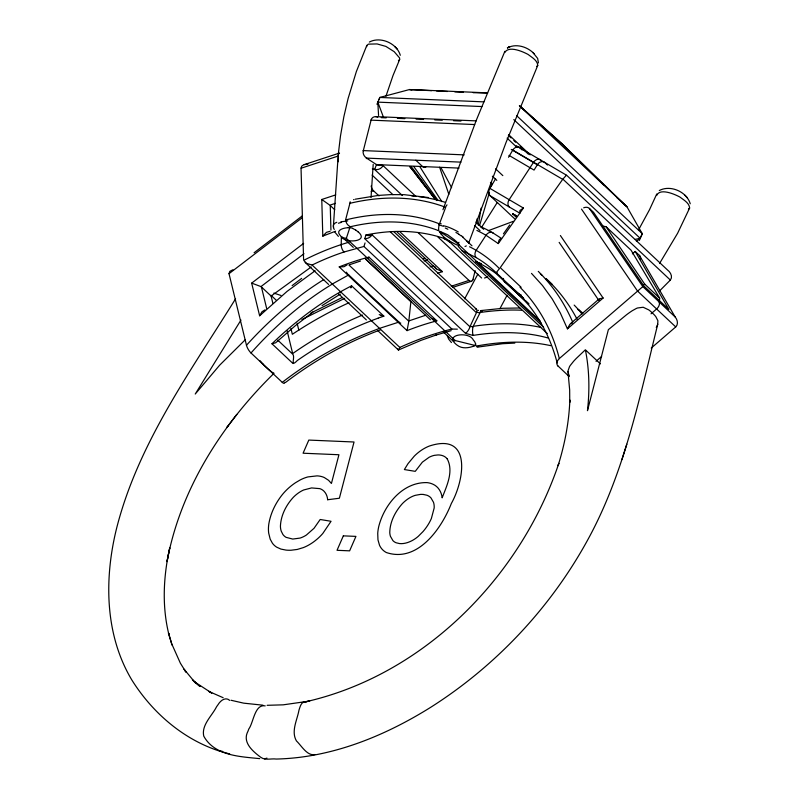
<?xml version="1.0" encoding="UTF-8"?>
<svg xmlns="http://www.w3.org/2000/svg" width="799" height="799" viewBox="0 0 799 799"><rect width="100%" height="100%" fill="white"/><g stroke="black" fill="none" stroke-linecap="round" stroke-linejoin="round"><path stroke-width="1.2" d="M568.728 374.711L567.999 370.936L569.487 366.691A18.197 13.753 -32.5 0 1 570.246 365.483L573.612 361.278A75.016 56.729 -32.5 0 1 576.399 358.322L585.367 349.792L600.399 363.905M338.327 161.768L338.367 156.304A5.963 2.956 71.8 0 1 338.386 155.815M301.043 168L301.752 166.122L303.74 164.784L339.525 153.048M476.963 223.83L477.053 218.876M341.393 237.463L341.183 244.604A5.963 2.956 71.8 0 0 344.039 252.005L363.954 246.462L451.894 329.048L457.328 329.168M476.893 230.452A274.546 178.696 -54.9 0 1 485.982 235.266L498.286 243.575L499.005 240.199L500.564 238.591M371.036 197.483L373.193 164.414M333.363 226.826L338.217 154.836L340.494 135.92L343.85 116.784L348.124 98.437L356.374 71.53L366.771 45.483L368.379 44.135L377.078 43.935L385.887 46.412L394.187 51.665L399.58 57.947L399.65 59.506L393.008 75.535L385.987 96.12M659.445 300.624L659.674 298.167L631.07 250.207L606.091 226.746L602.526 226.037M478.321 225.228L481.068 208.149M378.137 318.172A254.252 169.837 -40 0 0 297.428 360.429C289.757 368.249 295.34 357.463 292.903 354.357L277.812 340.184L277.662 341.043L295.25 325.772L313.008 311.96M378.137 318.152L383.86 316.144L351.56 285.812L351.111 287.5M585.547 350.711C589.432 370.436 589.682 390.751 587.465 410.686L608.369 329.657L626.486 314.796A71.061 53.733 -32.5 0 1 632.299 310.701L636.184 308.544A15.141 11.456 -32.5 0 1 637.472 307.995L643.175 307.255L648.788 309.912A59.476 44.974 -32.5 0 1 651.565 312.229L652.813 313.388A54.961 41.558 -32.5 0 1 655.829 316.664L657.877 320.679L657.737 324.274C640.359 394.516 625.737 466.496 592.289 531.325C555.145 602.855 498.706 664.149 430.671 707.325C384.349 736.249 331.485 757.772 276.284 759.05C271.29 758.311 265.238 760.628 260.834 757.342C252.864 751.41 241.927 742.311 247.99 731.215A72.07 48.3 -87.6 0 1 248.839 728.928C253.493 722.676 254.681 703.859 265.208 705.877M349.912 203.276L345.597 219.875M363.315 150.661L371.086 120.15L474.666 124.554M473.008 279.151L475.175 270.641M365.053 242.936L363.964 246.412M479.58 225.528L489.467 192.389M491.235 186.477L491.944 184.11M407.061 330.636L339.185 266.896A252.344 162.167 -46.8 0 1 368.958 257.108L436.843 320.858A252.344 162.167 -46.8 0 0 407.061 330.636L408.818 321.208L349.113 265.148M366.771 45.483L366.731 46.662M659.515 263.53L677.622 233.238L689.637 208.01C689.297 202.916 683.604 199.93 679.949 197.073C674.376 194.027 659.904 187.915 656.768 195.356M451.894 329.058A250.856 143.94 -41.8 0 0 399.81 347.425L398.771 349.802M657.737 324.274L656.908 326.252A15.141 11.456 -32.5 0 1 656.249 327.38M621.922 459.555L626.806 444.224M468.723 242.956L506.057 142.432L537.757 65.398C537.457 60.315 531.764 57.338 528.129 54.472C522.356 51.346 508.663 45.483 504.818 52.494M350.112 226.766L346.337 238.352L455.14 340.534L477.013 345.947A249.378 145.228 -37.9 0 1 550.761 345.667M368.958 257.108L368.399 258.536M531.505 273.388L542.501 285.543L552.169 298.876L560.299 312.938L567.44 328.848L569.857 324.304L572.493 322.926M442.946 209.728L476.264 120.319L504.868 51.306M402.287 195.475L374.641 169.488L376.479 164.604L459.026 168.1M303.64 243.385L251.665 283.126L259.625 315.785L261.972 311.77L264.888 309.902M376.948 104.279L379.855 97.448L409.507 89.548L487.42 92.864M378.996 99.595L379.855 97.448L483.924 101.873M366.312 158.631L366.521 158.102L460.953 162.137M639.35 240.459L642.246 233.638L626.935 206.781L562.346 144.13L519.46 105.658M640.968 236.844L642.246 233.638L516.743 115.765M656.758 193.977L649.517 209.708L638.611 229.762M496.369 272.489L499.435 268.644A256.729 167.091 -54.9 0 0 469.562 246.761M277.643 341.113L275.655 342.791L271.97 343.77L293.023 363.545M399.65 59.506L398.411 60.694M689.637 208.01L688.408 209.188M537.757 65.398L536.519 66.577M477.812 274.187L464.668 298.816M499.914 308.674L507.095 295.27M514.666 218.796L490.127 195.755A5.973 4.474 -64.6 0 1 489.887 188.364L495.61 178.796M508.504 157.263L512.798 150.082A5.973 4.484 -64.6 0 1 519.929 147.875L522.236 150.042M547.485 165.043L544.798 162.507A5.963 4.524 -59.6 0 0 537.347 164.754L534.062 170.077L509.033 155.396M235.565 298.816C190.212 371.944 137.997 443.725 116.574 528.399L116.474 528.818C104.15 578.806 104.759 634.925 131.925 680.129C152.17 712.398 182.821 739.145 219.365 751.03L222.362 751.29M240.968 320.059L195.236 394.037L219.615 365.233L245.283 339.735M481.348 227.705L497.108 202.726M335.71 194.896L321.777 199.48L322.796 236.124L326.511 232.309L330.087 231.31M274.007 373.313C221.912 424.319 180.424 489.158 167.021 561.617L169.758 547.814C163.435 576.159 161.827 606.022 168.869 634.396L168.479 633.098L171.665 643.704L180.374 663.19L185.927 672.069L184.08 669.242L194.936 682.336M503.42 233.857L509.702 224.978M498.286 243.575L523.415 208.04L489.887 188.364M347.076 264.928L343.95 266.736L339.265 266.906M227.765 426.276L227.066 427.195L236.794 414.411M468.803 242.906L462.901 237.273M560.389 235.525L603.125 298.037L599.36 298.796L598.771 300.484M659.614 290.876L670.151 280.269M259.625 315.785L287.041 291.405L315.116 270.771M271.97 343.77L275.795 340.114A254.252 155.445 -53.2 0 1 346.516 288.479L351.56 285.812M642.975 285.732L644.683 284.084L606.091 226.746M497.328 272.898L496.519 273.518M651.235 348.074L675.734 326.921C678.591 324.294 677.472 319.63 675.175 317.003L642.835 286.631L589.362 208.399A5.992 4.524 -32.5 0 0 583.669 207.8M314.896 754.546C307.186 756.224 301.503 745.717 296.429 740.913C290.876 731.335 297.188 720.069 298.956 710.261A72.05 41.658 79.7 0 1 299.595 708.214C300.434 705.627 302.042 700.793 305.637 702.481M632.399 253.872L635.205 251.455L639.4 255.39L675.175 317.003M598.851 299.176L570.646 323.525M567.44 328.848L603.125 298.037M596.034 361.298L601.627 356.474M651.035 313.807L656.628 308.973A5.963 3.835 -46.8 0 0 659.005 301.822M636.423 241.368L640.199 238.322L513.787 119.6M398.961 322.077L348.724 274.906L334.282 282.896A255.92 153.518 -55.2 0 0 252.664 351.111L250.996 352.978L282.257 382.341L284.264 380.793A255.92 172.754 -37.7 0 1 381.852 327.61L398.961 322.077A5.913 1.748 58.3 0 0 400.788 323.116M254.092 252.754L302.382 215.83M251.006 353.008A6.332 1.878 58.3 0 1 246.492 345.338L229.013 273.687L301.942 217.927M251.725 283.126L260.973 286.591L303.97 253.722M292.134 285.603L301.682 278.372M642.646 286.771L559.31 358.561A261.782 191.48 -48.5 0 0 520.049 287.28M285.563 382.431C314.387 360.539 346.227 342.451 380.234 329.957M272.839 303.171L271.111 296.059L311.191 266.986M266.936 758.111L264.569 758.9M322.037 305.618L340.294 294.102M566.381 175.251L562.866 179.116L670.361 280.059C673.068 276.824 670.491 272.119 667.535 270.012L566.691 175.311L516.633 145.987A5.963 4.524 -59.6 0 0 516.294 145.708M659.295 190.532C670.421 184.539 686.77 191.76 690.256 203.765M369.348 42.057C380.474 36.095 396.843 43.256 400.299 55.281M507.445 47.89L509.912 46.582L507.445 47.89C516.264 43.056 527.949 46.911 534.421 54.042M310.821 313.058L342.042 297.608M344.679 298.367L301.922 319.51M474.157 345.947C468.863 348.064 462.072 349.033 457.248 345.238A19.755 11.026 8.8 0 1 456.049 344.289C443.904 334.232 469.522 331.176 473.318 340.044A21.683 11.116 13.2 0 1 474.796 341.892L475.675 344.049M398.551 349.962L420.913 340.394L436.484 334.901M464.998 246.482L466.326 245.902M523.415 208.04L519.959 210.437L519.68 212.924M322.796 236.124L335.55 231.211M488.219 230.711L513.447 221.293M349.143 264.868L360.519 261.033M471.54 281.208L452.594 287.44M338.007 156.095L301.043 168.239L303.58 259.305M335.43 203.336L329.817 205.173L321.777 199.48M371.225 191.57L373.562 190.811L379.016 195.925M424.079 260.933L427.515 259.795M430.082 266.856L433.527 265.727M437.722 273.218L442.416 271.67L399.87 231.72M451.245 286.242L468.983 280.419A5.973 3.286 72.9 0 0 473.128 279.29M484.494 278.012L487.67 276.973M435.874 335.101L451.175 330.666M304.259 164.604L307.985 164.195M425.627 315.255L408.838 320.918L410.896 301.642L365.742 259.246M232.928 269.752L229.772 271.36L229.013 273.687M340.833 221.852L347.785 220.884M635.335 239.34L640.199 238.322M355.205 199.211L378.267 195.425L390.961 194.596L404.304 194.686L428.344 197.533M477.942 347.066L502.591 343.71L514.816 343.081M327.64 499.745L339.375 498.236L354.037 441.997L308.813 440.079L303.081 453.213L338.936 454.741L331.425 483.465L328.549 480.289L324.274 477.522A36.654 23.561 -46.8 0 0 317.053 475.874L307.945 476.913A35.116 22.572 -46.8 0 0 300.234 479.929L295.55 482.686A42.067 27.036 -46.8 0 0 290.856 486.142L289.348 487.4A38.212 24.559 -46.8 0 0 282.496 494.421C275.635 502.921 270.631 513.098 268.824 523.904A45.203 29.054 -46.8 0 0 268.684 533.103L270.192 539.145L272.399 543.19A37.203 23.91 -46.8 0 0 276.684 547.165L280.918 549.083L286.012 550.092A56.619 36.384 -46.8 0 0 291.066 550.231L297.288 549.442L303.38 547.595A36.045 23.161 -46.8 0 0 312.279 542.841A37.603 24.17 -46.8 0 0 315.116 540.763A35.805 23.011 -46.8 0 0 322.796 533.482L331.046 521.288L320.179 519.49L314.047 528.279L306.357 535.06A22.162 14.242 -46.8 0 1 300.064 538.077L292.744 539.065L286.122 537.357A24.21 15.561 -46.8 0 1 282.906 534.471L281.238 531.165A27.715 17.808 -46.8 0 1 280.429 526.022C280.918 515.325 286.142 505.098 293.323 497.318A24.429 15.7 -46.8 0 1 298.317 493.043A23.081 14.831 -46.8 0 1 303.68 489.977L311.59 487.929L319.78 488.638A24.16 15.531 -46.8 0 1 324.154 491.375A28.155 18.097 -46.8 0 1 327.67 499.725M481.547 310.501L502.951 308.274L519.68 307.995M422.721 258.676L425.058 258.397M348.284 227.745C344.868 227.635 335.45 229.732 339.715 234.856A19.755 11.026 8.9 0 0 340.624 235.885C343.96 244.085 370.317 241.957 358.022 231.77M267.116 705.307L283.186 704.838L309.672 701.053L302.921 702.401C422.611 676.373 520.279 577.847 558.831 463.34L558.092 465.657C564.733 444.374 569.018 422.291 569.847 399.979L569.747 402.396L569.667 389.982L567.969 371.655M473.148 92.684L487.63 93.024M481.338 263.61L475.775 261.643L540.943 322.836M476.204 120.879L375.66 116.614M378.566 115.495L377.807 102.132L481.877 106.557M381.193 117.643L386.177 117.853M397.403 118.332L404.873 118.651M416.099 119.121L423.57 119.441M434.796 119.92L442.266 120.24M453.492 120.709L460.963 121.029M363.325 150.592L464.209 154.876M431.56 90.686L409.507 89.548L411.904 89.917M436.464 90.936L447.49 91.495M454.841 91.875L463.41 92.314M262.941 705.187L243.725 703.16L231.091 700.274M259.725 758.641C240.1 756.603 214.551 755.864 203.755 736.129C201.248 725.033 211.945 715.954 216.559 706.755A72.05 52.794 -72.2 0 1 217.997 704.748C220.304 700.793 225.388 696.478 229.732 700.383M344.039 252.005A250.776 176.429 -52.6 0 0 312.099 265.048L306.516 263.38L303.72 260.334A256.729 180.284 -52.5 0 1 349.073 242.167M423.41 494.471L426.906 495.23A23.94 15.391 -46.8 0 1 430.941 497.867L433.487 502.271A24.669 15.85 -46.8 0 1 434.177 507.984L431.36 518.541A35.885 23.061 -46.8 0 1 423.051 531.545L418.276 536.339A24.28 15.61 -46.8 0 1 411.785 540.783A24.969 16.05 -46.8 0 1 399.51 543.57L396.154 542.781A21.473 13.803 -46.8 0 1 392.918 540.623L390.441 536.309A25.099 16.13 -46.8 0 1 389.772 532.524C389.932 521.807 395.265 511.54 402.326 503.69A23.77 15.271 -46.8 0 1 405.133 501.073A24.429 15.7 -46.8 0 1 408.119 498.816L409.118 498.167A22.232 14.292 -46.8 0 1 415.21 495.35L420.354 494.411A31.221 20.065 -46.8 0 1 423.41 494.471M383.86 316.144L380.833 315.365M442.416 271.67L436.484 268.993L397.103 231.98M438.711 224.749L443.145 226.197M440.639 231.66L447.69 234.796L454.341 239.73A19.755 2.946 35.9 0 1 455.51 240.769C469.123 252.654 443.835 238.851 442.446 235.355M436.843 320.858L431.47 318.262M273.618 372.933L272.968 372.714M372.334 168.919L374.641 169.488M516.593 215.75L512.598 213.782L516.753 216.219M477.962 310.302L478.471 310.441M472.968 326.951L470.202 326.192L476.424 312.709L390.371 231.9M480.499 311.001L481.517 311.28M476.623 312.129L479.929 313.058L473.198 326.312A256.109 149.543 -38.1 0 1 540.703 327.39M219.365 751.03L229.713 753.946M273.887 293.093L280.898 295.46M352.539 228.404L355.785 230.072M223.141 697.697L208.699 691.345L211.805 693.103L194.606 681.897L200 686.471L192.399 679.779L195.635 683.135M458.197 246.342L462.002 250.616L476.234 257.618A250.776 163.246 -55.1 0 1 496.329 272.868L523.465 298.347M519.819 294.621L517.283 292.893L523.505 298.746M512.798 150.082L562.686 179.346L500.244 267.655L521.118 287.26M511.27 149.453L537.347 164.754M490.127 195.755L519.949 213.243M480.429 226.626A280.549 182.572 -54.8 0 1 493.323 233.178L501.562 238.482M272.389 372.414L269.503 370.257A57.288 16.969 58.3 0 1 266.936 367.949L266.317 367.38A53.034 15.71 58.3 0 1 263.011 364.114M548.444 338.107A250.067 145.628 -37.9 0 0 472.948 335.43L465.557 333.373L364.743 238.691L365.972 234.976A250.067 172.414 -56.8 0 1 443.565 238.252L450.087 242.297L547.305 333.602M441.248 223.92L439.79 223.001L445.692 207.321A272.769 187.815 -56.6 0 0 349.912 203.306M438.291 230.502L457.048 243.036L540.354 321.268M366.521 158.102L376.479 164.604M458.806 234.287L461.053 235.855M517.223 292.843L520.758 295.86A254.252 181.013 -48.1 0 1 523.844 298.696M305.118 262.392L328.599 284.444M520.818 107.016L562.346 144.13L603.455 184.809M616.858 197.583L626.935 206.781L519.41 105.808M338.386 236.384L334.481 231.67M490.446 182.382L492.224 184.05M382.861 165.453L415.889 196.444M476.314 309.083L393.867 231.69M430.361 319.76L365.063 258.437M443.065 331.685L452.134 340.194M589.362 208.399L593.557 212.344L643.884 285.972L668.873 309.443L635.205 251.455M508.653 134.641L530.186 154.896M508.354 135.381L511.08 137.937M513.807 140.504L515.625 142.212M520.169 146.477L528.359 154.167M507.115 138.127L517.113 147.525M644.683 284.084L659.674 298.167M675.734 326.921L637.512 291.036L581.522 209.118M495.6 168.829L502.831 175.62M492.354 176.18L496.818 180.374M512.598 213.782L516.224 217.188M552.279 284.474L546.027 278.611A284.644 202.217 -48 0 1 577.108 319.32M540.344 273.767L542.161 275.465M475.854 221.972L483.675 229.313M474.616 225.558L480.039 230.651M466.756 240.889L471.979 245.802M525.293 300.424L528.888 303.8M528.319 303.83L496.079 273.558A252.344 162.167 -46.8 0 0 475.775 261.643M528.708 304.259L504.489 281.518L515.225 290.576A255.92 187.695 -48.5 0 1 557.183 362.966M462.002 250.616L543.6 327.25M437.642 236.694L481.627 278.002M372.084 175.091L392.938 194.686M418.087 232.629L468.983 280.419M557.912 365.882L569.238 376.609M371.875 234.676L469.972 326.801M334.751 209.757L330.237 205.523L330.926 230.092M345.138 239.72L353.288 247.37M312.099 265.048L399.81 347.425M338.506 293.752L366.371 319.92M377.917 330.766L398.341 349.942M271.001 295.29L276.294 300.264M260.973 286.591A5.963 4.215 -13.7 0 1 261.423 286.961L271.111 296.059M415.83 160.219L422.541 166.542A5.963 3.995 -87.6 0 0 425.817 167.151M436.254 268.774L434.766 266.466M687.26 197.683L684.723 195.056M397.323 49.188L394.786 46.572M532.863 52.434L537.657 58.437L538.436 62.941M451.445 342.561L448.668 339.126L447.31 335.94M263.011 364.094L260.075 360.739M409.967 166.741L421.872 180.884M440.838 233.688L439.76 232.11M409.857 166.701L435.016 199.071M415.33 173.613L435.095 199.101M411.355 166.751L436.903 200.569M413.722 166.472L437.722 199.92M559.15 242.377L598.511 299.955M334.302 229.393L334.032 228.993A14.422 6.192 14.6 0 1 333.403 227.286M419.894 166.761L441.837 201.628M447.25 458.936C453.862 471.44 446.741 485.902 442.147 497.837C441.577 492.134 438.341 486.531 432.928 484.214A36.864 23.69 -46.8 0 0 427.075 482.616C402.896 481.887 384.299 504.549 378.786 526.351A47.88 30.771 -46.8 0 0 377.737 533.352L377.967 539.824L379.505 545.218A35.685 22.931 -46.8 0 0 382.341 549.482A36.784 23.64 -46.8 0 0 386.386 552.548C417.587 563.025 441.547 528.568 451.345 503.48C464.589 479.909 471.969 431.989 429.353 446.042A32.05 20.594 -46.8 0 0 421.542 450.147A31.94 20.524 -46.8 0 0 414.321 456.089L408.039 463.63L404.374 469.552L415.25 471.35L422.381 462.142L429.093 457.288A20.085 12.904 -46.8 0 1 434.396 455.34L437.882 454.951A26.037 16.739 -46.8 0 1 440.099 455.07A23.481 15.091 -46.8 0 1 447.26 458.926M569.268 375.71L568.948 375.131M398.202 349.782L397.952 348.863M441.118 167.9L451.635 187.695M377.807 102.132L383.4 117.073M439.62 167.191L448.838 194.307M168.479 633.098L172.055 645.083M297.118 323.235L298.856 330.347M290.896 328.359L292.344 334.292A284.644 189.992 -40.2 0 1 349.043 302.721M287.121 330.776L292.674 353.558A260.154 173.643 -40.2 0 1 362.496 315.096M261.423 286.961L266.616 308.304M383.021 165.463A6.202 5.273 -26 0 1 374.721 169.328M381.802 165.003A6.182 5.343 70 0 1 376.559 164.444M366.571 157.982A6.282 5.423 69.2 0 1 363.205 150.621M370.906 120.06A6.182 5.333 70.4 0 1 377.747 117.173M475.275 308.993A6.242 2.347 -62.6 0 1 476.723 312.059M480.139 312.309A6.292 1.688 -86.9 0 1 482.306 311.54M480.179 312.479A273.638 159.77 -38.1 0 1 521.437 310.212M446.002 206.422A6.212 2.567 -70.5 0 1 447.011 204.884M411.775 195.895A278.931 191.83 -56.4 0 1 414.112 196.095M418.766 196.604A278.931 191.83 -56.4 0 1 445.542 202.427M349.942 202.407A6.212 4.834 55.3 0 1 350.192 201.787M353.587 199.62A6.212 4.834 55.3 0 1 353.997 199.62M473.028 335.091A6.222 1.608 -86.7 0 1 472.938 326.891M438.711 229.782A6.242 2.187 -71.9 0 1 439.55 223.92M350.112 226.806A249.378 171.945 -56.8 0 1 438.271 230.531M345.757 219.905A255.231 175.75 -56.6 0 1 439.38 223.86M459.016 242.327A6.222 1.908 -51.5 0 1 457.158 242.896M350.142 226.586A6.242 4.824 54.7 0 1 345.757 219.855M346.347 238.202A6.222 4.954 -19.6 0 1 342.092 236.884M455.16 340.384A6.222 2.427 -64.3 0 1 452.923 340.963M478.671 345.677A6.242 1.968 -77.2 0 1 476.773 346.826M450.157 242.187A6.302 1.968 -53.1 0 1 449.288 240.889M445.472 238.601A6.222 2.597 -62.4 0 1 443.605 238.192M371.625 234.516A6.222 4.894 56.5 0 1 366.012 234.856M371.994 234.706A6.302 5.114 -20.9 0 1 364.783 238.571M470.032 326.771A6.302 2.377 -62.9 0 1 465.587 333.253M557.912 366.042A6.332 4.784 -32.6 0 1 559.36 358.621M574.161 305.088A284.644 162.037 -45.7 0 1 582.062 314.117M639.39 255.4A5.992 4.524 -32.5 0 1 640.399 259.056M504.419 281.568A5.913 4.484 -34.6 0 1 503.48 278.452M521.367 295.141A7.541 7.531 -10.1 0 1 520.069 294.412M578.436 309.423A285.892 156.105 -45.5 0 1 582.95 313.288M578.086 309.363A6.212 4.694 -32.5 0 1 578.516 310.412M538.276 271.38A285.892 208.619 -48.4 0 1 572.713 322.147M476.234 257.618A5.963 4.524 -59.6 0 1 476.164 250.327L485.982 235.266A5.963 4.524 -59.6 0 1 493.323 233.178M509.233 206.961A5.963 4.524 -59.6 0 1 509.163 199.68L533.552 162.257A5.963 4.524 -59.6 0 1 540.893 160.18M475.735 344.059A6.592 3.356 10.1 0 1 474.037 345.877M348.234 227.645A6.592 3.635 13 0 1 352.619 228.294M355.725 230.092A21.683 11.106 13.1 0 1 357.952 231.79M338.446 223.261A27.785 13.473 8.2 0 1 341.483 222.372M333.682 227.306A14.302 6.222 12.4 0 1 336.808 222.292M439.82 232.149A6.592 1.368 35.5 0 1 440.469 231.51M442.286 235.296A21.683 4.574 32.7 0 1 440.688 233.618M445.263 228.015A27.785 3.785 31 0 1 447.879 229.263M461.582 235.915A24.809 6.352 26.5 0 1 463.45 237.383M455.899 232.449A14.422 3.356 27.2 0 1 458.926 234.287M443.555 225.827A14.302 2.856 27.6 0 1 458.276 231.93M373.562 190.811A5.973 3.156 74.7 0 1 371.136 185.987M339.036 153.708A5.963 2.956 71.8 0 1 339.275 153.428M246.442 345.288A261.782 157.313 -55 0 1 323.795 279.55M284.784 382.272A6.332 1.878 58.3 0 1 282.267 382.371M348.783 275.166A5.913 1.848 59.2 0 1 346.376 272.159M380.783 315.116A7.541 5.643 21.2 0 1 379.225 314.586M351.121 287.181A7.541 0.839 -85.2 0 1 350.891 287.91M343.34 535.859L337.028 550.301L349.622 550.841L355.935 536.389L343.34 535.859"/></g></svg>
